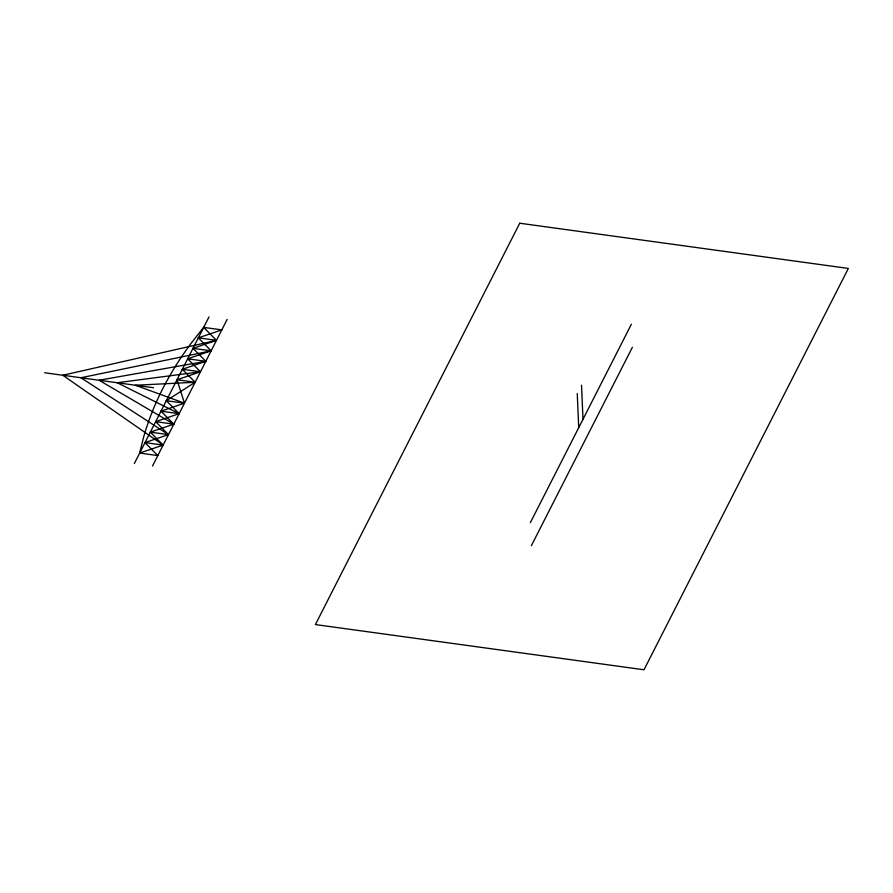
<?xml version="1.0" encoding="UTF-8"?>
<svg xmlns="http://www.w3.org/2000/svg" width="893" height="893" viewBox="0 0 893 893"><rect width="100%" height="100%" fill="white"/><g stroke="black" fill="none" stroke-linecap="round" stroke-linejoin="round"><path stroke-width="1.34" d="M139.665 453.075L143.695 436.822A685.802 389.426 -2.5 0 1 191.671 342.544L203.66 327.385L221.81 329.885L198.335 337.855L211.139 350.826L187.664 358.807L200.478 371.778L176.993 379.759L184.471 403.201L160.997 411.182L173.811 424.153L150.325 432.134L163.14 445.094L139.665 453.075L157.804 455.575L145.001 442.604L168.476 434.623L155.661 421.652L179.147 413.671L166.332 400.7L195.143 382.249L182.328 369.278L205.803 361.308L193 348.337L216.474 340.356L203.66 327.385M134.33 463.556L208.995 316.915M152.48 466.046L227.146 319.404M530.353 522.651L631.384 324.226M531.357 545.712L632.389 347.288M198.335 337.855L216.474 340.356L62.8 375.25L163.14 445.094L145.001 442.604M193 348.337L211.139 350.826L80.939 377.75L168.476 434.623L150.325 432.134M187.664 358.807L205.803 361.308L99.09 380.251L173.811 424.153L155.661 421.652M182.328 369.278L200.478 371.778L117.229 382.74L179.147 413.671L160.997 411.182M176.993 379.759L195.143 382.249L135.379 385.24L184.471 403.201L166.332 400.7M44.65 372.761L153.518 387.741M581.51 385.173L583.006 419.252M577.246 393.545L578.731 427.624M519.748 223.228L315.396 624.564L643.998 669.772L848.35 268.436L519.748 223.228"/></g></svg>
